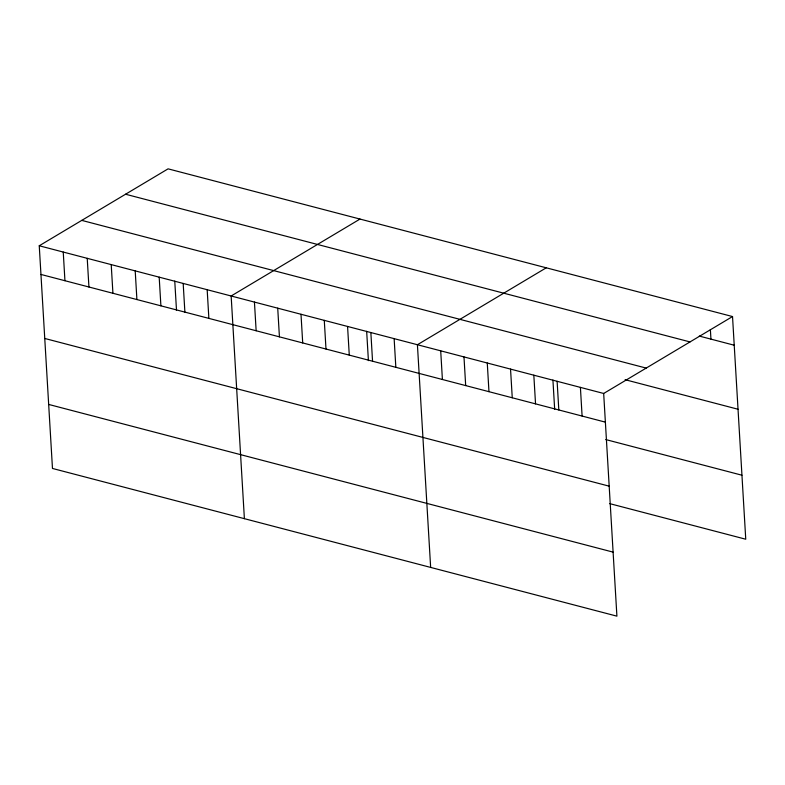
<?xml version="1.0" encoding="UTF-8"?>
<svg xmlns="http://www.w3.org/2000/svg" width="785" height="785" viewBox="0 0 785 785"><rect width="100%" height="100%" fill="white"/><g stroke="black" fill="none" stroke-linecap="round" stroke-linejoin="round"><path stroke-width="1.18" d="M732.523 316.551L603.675 393.471L616.912 616.156L52.477 468.449L39.25 245.774L168.088 168.844L732.523 316.551L745.75 539.226L609.543 503.587M360.001 219.064L231.153 295.984L244.39 518.669M546.262 267.803L417.414 344.733L430.651 567.408M699.298 336.078L734.22 345.223M125.571 194.229L690.005 341.926M81.768 220.389L646.192 368.087M625.105 379.695L738.028 409.24M39.25 245.774L603.675 393.471M40.957 274.446L605.382 422.144M605.745 439.561L741.943 475.21M44.755 338.463L609.189 486.17M48.68 404.432L613.105 552.13M710.376 329.572L710.945 339.13M580.4 387.378L582.097 416.05M557.115 381.284L558.812 409.956M552.925 380.048L554.671 409.368M533.829 375.191L535.537 403.863M510.544 369.097L512.252 397.769M487.269 363.004L488.967 391.676M463.984 356.91L465.682 385.582M440.699 350.816L442.406 379.498M394.139 338.639L395.836 367.311M370.854 332.546L372.551 361.218M366.664 331.309L368.41 360.619M347.569 326.452L349.276 355.124M324.284 320.358L325.991 349.031M300.998 314.265L302.706 342.937M277.723 308.171L279.421 336.843M254.438 302.078L256.146 330.75M207.171 289.714L208.869 318.386M183.18 283.434L184.887 312.106M174.761 281.089L176.507 310.409M159.188 277.154L160.896 305.826M135.206 270.874L136.904 299.556M111.215 264.604L112.922 293.276M87.223 258.324L88.931 286.996M63.242 252.044L64.939 280.716"/></g></svg>
